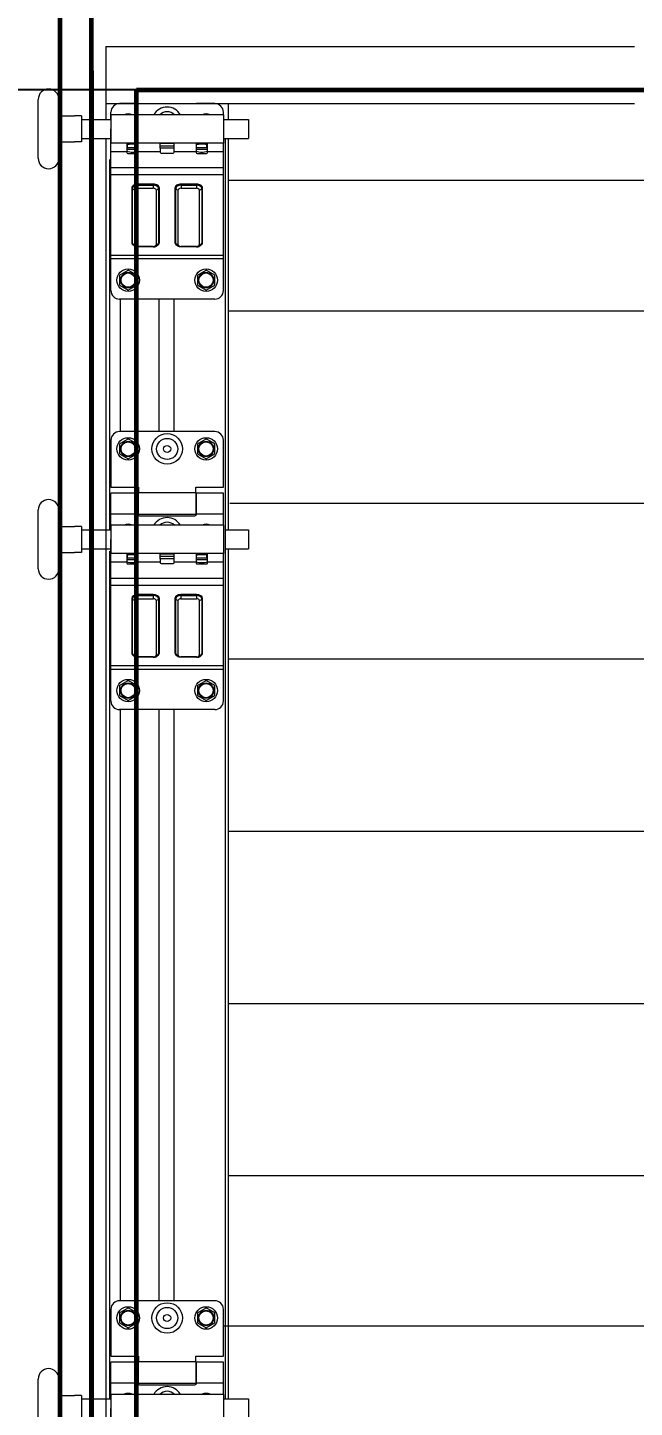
# Model space of a CAD drawing. Header units: millimetres. Extents: x 0 to 840, y 0 to 594.
# Drawn here: x 47.75 to 68.79, y 492.56 to 540.38 of the extents above; entities that cross this region are included whole.
import ezdxf

# ---------------------------------------------------------------- set-up
doc = ezdxf.new("R2010")
doc.units = ezdxf.units.MM
for name, pattern in [('K5LT32771', [0]), ('K5LT_BASIC', [0]), ('K5LT_DASHED', [6, 4, -2]), ('K5LT_THIN', [0]), ('K5LT_THIN_INCLUDED_TO_HATCHING', [0])]:
    doc.linetypes.add(name, pattern=pattern)
doc.layers.add('Системный слой', color=7, linetype='Continuous')
doc.styles.add('KDIMTEXTSTYLE', font='GOST_AU.SHX', dxfattribs={"width": 0.96, "oblique": 15, "height": 5})
doc.dimstyles.new('KDIMSTYLE (0.07)', dxfattribs={"dimtxt": 5, "dimasz": 1, "dimexe": 2, "dimexo": 0, "dimgap": 1, "dimtad": 1, "dimlfac": 15, "dimtxsty": 'KDIMTEXTSTYLE', "dimsah": 1, "dimcen": 0, "dimdle": 1, "dimadec": 0, "dimazin": 0, "dimtfac": 0.667, "dimtmove": 0, "dimatfit": 3, "dimfxl": 1, "dimtvp": 1, "dimtolj": 1, "dimtzin": 0, "dimarcsym": 0})

# ---------------------------------------------------------------- blocks, each defined once
blk = doc.blocks.new('KDIMARROW_01')
at = {"layer": 'Системный слой'}
blk.add_hatch(color=0, dxfattribs=at).paths.add_polyline_path([(0, 0), (-5, 0.658), (-4.5, 0), (-5, -0.658)])
at = {"layer": 'Системный слой', "color": 0, "linetype": 'K5LT_THIN', "lineweight": 18}
for p, q in [((-4.5, 0), (-5, 0.658)), ((-5, 0.658), (0, 0)), ((0, 0), (-5, -0.658)), ((-5, -0.658), (-4.5, 0)), ((0, 0), (-1, 0))]:
    blk.add_line(p, q, dxfattribs=at)
blk = doc.blocks.new('U141')
at = {"layer": 'Системный слой', "color": 7, "linetype": 'K5LT_THIN', "lineweight": 18}
for p, q in [((50.64, 526.077), (50.64, 524.457)), ((54.24, 526.377), (50.94, 526.377)), ((50.94, 525.95), (51.24, 526.124)), ((51.54, 525.95), (51.24, 526.124)), ((53.64, 525.95), (53.94, 526.124)), ((54.24, 525.95), (53.94, 526.124)), ((54.54, 524.457), (54.54, 526.077)), ((50.94, 525.95), (50.94, 525.604)), ((50.94, 525.604), (51.24, 525.431)), ((51.24, 525.431), (51.54, 525.604)), ((51.54, 525.604), (51.54, 525.95)), ((53.64, 525.95), (53.64, 525.604)), ((53.64, 525.604), (53.94, 525.431)), ((53.94, 525.431), (54.24, 525.604)), ((54.24, 525.604), (54.24, 525.95)), ((50.64, 524.457), (51.6, 524.457)), ((50.64, 523.521), (50.64, 524.241)), ((51.57, 524.241), (50.64, 524.241)), ((51.57, 524.241), (51.57, 523.521)), ((51.6, 524.457), (51.6, 524.256)), ((51.6, 523.506), (51.6, 524.256)), ((53.58, 524.256), (51.6, 524.256)), ((53.58, 524.457), (54.54, 524.457)), ((53.58, 524.256), (53.58, 524.457)), ((53.58, 524.256), (53.58, 523.506)), ((54.54, 524.241), (53.61, 524.241)), ((53.61, 523.521), (53.61, 524.241)), ((54.54, 523.521), (54.54, 524.241)), ((51.6, 524.091), (51.57, 524.091)), ((51.6, 523.671), (51.57, 523.671)), ((53.61, 524.091), (53.58, 524.091)), ((53.61, 523.671), (53.58, 523.671)), ((51.57, 523.521), (50.64, 523.521)), ((50.64, 523.131), (50.64, 523.521)), ((53.58, 523.506), (51.6, 523.506)), ((51.63, 523.461), (53.55, 523.461)), ((54.54, 523.521), (53.61, 523.521)), ((54.54, 523.131), (54.54, 523.521)), ((54.54, 523.131), (50.64, 523.131)), ((50.64, 523.131), (50.64, 522.153)), ((54.54, 523.131), (54.54, 522.153)), ((55.41, 522.972), (55.41, 522.312)), ((50.64, 521.853), (50.64, 522.153)), ((51.195, 522.153), (50.64, 522.153)), ((54.54, 522.153), (50.64, 522.153)), ((50.64, 521.288), (50.64, 521.853)), ((51.195, 521.853), (50.64, 521.853)), ((51.195, 522.153), (51.195, 521.853)), ((51.21, 522.003), (51.195, 522.003)), ((51.195, 522.003), (51.585, 522.003)), ((51.195, 521.943), (51.585, 521.943)), ((51.195, 521.853), (51.195, 521.82)), ((51.21, 522.123), (51.21, 522.153)), ((51.21, 522.093), (51.21, 522.123)), ((51.21, 522.123), (51.39, 522.123)), ((51.21, 522.003), (51.21, 522.093)), ((51.225, 521.79), (51.555, 521.79)), ((51.39, 522.123), (51.517, 522.123)), ((51.517, 522.123), (51.57, 522.123)), ((51.57, 522.123), (51.57, 522.153)), ((51.57, 522.123), (51.57, 522.093)), ((51.57, 522.003), (51.57, 522.093)), ((52.35, 522.153), (51.585, 522.153)), ((51.585, 521.853), (51.585, 522.153)), ((52.35, 521.853), (51.585, 521.853)), ((51.585, 521.82), (51.585, 521.853)), ((52.35, 522.132), (52.35, 522.153)), ((52.83, 522.132), (52.35, 522.132)), ((52.35, 522.048), (52.35, 522.132)), ((52.35, 521.973), (52.35, 522.048)), ((52.83, 522.048), (52.35, 522.048)), ((52.83, 521.973), (52.35, 521.973)), ((52.35, 521.973), (52.35, 521.853)), ((52.35, 521.853), (52.35, 521.834)), ((52.38, 521.804), (52.8, 521.804)), ((53.595, 522.153), (52.83, 522.153)), ((52.83, 522.132), (52.83, 522.153)), ((52.83, 522.048), (52.83, 522.132)), ((52.83, 521.973), (52.83, 522.048)), ((52.83, 521.853), (52.83, 521.973)), ((53.595, 521.853), (52.83, 521.853)), ((52.83, 521.834), (52.83, 521.853)), ((53.595, 522.153), (53.595, 521.853)), ((53.595, 522.003), (53.985, 522.003)), ((53.595, 521.943), (53.985, 521.943)), ((53.595, 521.853), (53.595, 521.82)), ((53.61, 522.123), (53.61, 522.153)), ((53.61, 522.093), (53.61, 522.123)), ((53.61, 522.123), (53.79, 522.123)), ((53.61, 522.003), (53.61, 522.093)), ((53.625, 521.79), (53.955, 521.79)), ((53.79, 522.123), (53.917, 522.123)), ((53.917, 522.123), (53.97, 522.123)), ((53.97, 522.123), (53.97, 522.153)), ((53.97, 522.123), (53.97, 522.093)), ((53.97, 522.003), (53.97, 522.093)), ((54.54, 522.153), (53.985, 522.153)), ((53.985, 521.853), (53.985, 522.153)), ((54.54, 521.853), (53.985, 521.853)), ((53.985, 521.82), (53.985, 521.853)), ((54.54, 521.853), (54.54, 522.153)), ((54.54, 521.288), (54.54, 521.853)), ((50.64, 521.045), (50.64, 521.288)), ((54.54, 521.288), (50.64, 521.288)), ((54.54, 521.045), (54.54, 521.288)), ((50.64, 518.259), (50.64, 521.045)), ((54.54, 521.045), (50.64, 521.045)), ((54.54, 518.259), (54.54, 521.045)), ((51.36, 520.604), (51.36, 518.7)), ((51.389, 518.682), (51.389, 520.586)), ((51.476, 518.627), (51.476, 520.531)), ((51.57, 520.728), (51.57, 520.692)), ((52.11, 520.728), (51.57, 520.728)), ((51.57, 520.692), (52.11, 520.692)), ((51.57, 520.692), (51.57, 520.586)), ((51.57, 520.586), (52.11, 520.586)), ((52.11, 520.728), (52.11, 520.692)), ((52.11, 520.692), (52.11, 520.586)), ((52.204, 520.531), (52.204, 518.627)), ((52.291, 520.586), (52.291, 518.682)), ((52.32, 518.7), (52.32, 520.604)), ((52.86, 520.604), (52.86, 518.7)), ((52.889, 518.682), (52.889, 520.586)), ((52.976, 518.627), (52.976, 520.531)), ((53.07, 520.728), (53.07, 520.692)), ((53.61, 520.728), (53.07, 520.728)), ((53.07, 520.692), (53.07, 520.586)), ((53.07, 520.692), (53.61, 520.692)), ((53.07, 520.586), (53.61, 520.586)), ((53.61, 520.728), (53.61, 520.692)), ((53.61, 520.692), (53.61, 520.586)), ((53.704, 520.531), (53.704, 518.627)), ((53.791, 520.586), (53.791, 518.682)), ((53.82, 518.7), (53.82, 520.604)), ((52.11, 518.572), (51.57, 518.572)), ((51.57, 518.555), (51.57, 518.572)), ((52.11, 518.555), (51.57, 518.555)), ((52.11, 518.555), (52.11, 518.572)), ((53.61, 518.572), (53.07, 518.572)), ((53.07, 518.555), (53.07, 518.572)), ((53.61, 518.555), (53.07, 518.555)), ((53.61, 518.555), (53.61, 518.572)), ((50.64, 518.138), (50.64, 518.259)), ((54.54, 518.259), (50.64, 518.259)), ((50.64, 517.041), (50.64, 518.138)), ((54.54, 518.138), (50.64, 518.138)), ((54.54, 518.138), (54.54, 518.259)), ((54.54, 517.041), (54.54, 518.138)), ((50.94, 517.574), (51.24, 517.748)), ((50.94, 517.574), (50.94, 517.228)), ((51.54, 517.574), (51.24, 517.748)), ((51.54, 517.228), (51.54, 517.574)), ((53.64, 517.574), (53.94, 517.748)), ((53.64, 517.574), (53.64, 517.228)), ((54.24, 517.574), (53.94, 517.748)), ((54.24, 517.228), (54.24, 517.574)), ((50.94, 517.228), (51.24, 517.055)), ((51.24, 517.055), (51.54, 517.228)), ((53.64, 517.228), (53.94, 517.055)), ((53.94, 517.055), (54.24, 517.228)), ((54.24, 516.741), (50.94, 516.741))]:
    blk.add_line(p, q, dxfattribs=at)
at = {"layer": 'Системный слой', "color": 7, "linetype": 'K5LT_THIN_INCLUDED_TO_HATCHING', "lineweight": 18}
for p, q in [((48.12, 521.622), (48.12, 523.662)), ((48.84, 521.622), (48.84, 523.662)), ((48.84, 523.092), (49.38, 523.092)), ((49.62, 523.092), (49.38, 523.092)), ((49.62, 523.092), (49.62, 522.192)), ((49.62, 522.972), (50.64, 522.972)), ((50.64, 522.972), (50.64, 523.152)), ((54.54, 522.972), (54.54, 522.312)), ((54.601, 522.972), (55.41, 522.972)), ((49.62, 522.312), (50.64, 522.312)), ((50.64, 522.132), (50.64, 522.642)), ((54.601, 522.312), (55.41, 522.312)), ((48.84, 522.192), (49.38, 522.192)), ((49.62, 522.192), (49.38, 522.192))]:
    blk.add_line(p, q, dxfattribs=at)
at = {"layer": 'Системный слой', "color": 7, "linetype": 'K5LT_THIN', "lineweight": 18}
for centre, radius in [((51.24, 525.777), 0.39), ((51.24, 525.777), 0.39), ((51.24, 525.777), 0.267), ((52.59, 525.777), 0.529), ((52.59, 525.777), 0.366), ((53.94, 525.777), 0.39), ((53.94, 525.777), 0.39), ((53.94, 525.777), 0.267), ((51.24, 525.777), 0.255), ((51.24, 525.777), 0.247), ((52.59, 525.777), 0.122), ((53.94, 525.777), 0.255), ((53.94, 525.777), 0.247), ((51.24, 517.401), 0.39), ((51.24, 517.401), 0.39), ((51.24, 517.401), 0.267), ((51.24, 517.401), 0.255), ((51.24, 517.401), 0.247), ((53.94, 517.401), 0.39), ((53.94, 517.401), 0.39), ((53.94, 517.401), 0.267), ((53.94, 517.401), 0.255), ((53.94, 517.401), 0.247)]:
    blk.add_circle(centre, radius, dxfattribs=at)
for centre, radius, start, end in [((50.94, 526.077), 0.3, 90, 180), ((54.24, 526.077), 0.3, 0, 90), ((51.63, 523.521), 0.06, 180, 270), ((52.59, 522.87), 0.529, 29.5312, 150.4688), ((52.59, 522.87), 0.366, 45.3841, 134.6159), ((53.55, 523.521), 0.06, 270, 0), ((51.24, 522.864), 0.3, 63.1257, 116.8743), ((53.94, 522.864), 0.3, 63.1257, 116.8743), ((51.438, 522.768), 0.934, 254.8979, 267.0351), ((51.225, 521.82), 0.03, 180, 270), ((51.342, 522.768), 0.934, 272.9649, 285.1021), ((51.555, 521.82), 0.03, 270, 0), ((52.38, 521.834), 0.03, 180, 270), ((52.8, 521.834), 0.03, 270, 0), ((53.838, 522.768), 0.934, 254.8979, 267.0351), ((53.625, 521.82), 0.03, 180, 270), ((53.742, 522.768), 0.934, 272.9649, 285.1021), ((53.955, 521.82), 0.03, 270, 0), ((50.94, 517.041), 0.3, 180, 270), ((54.24, 517.041), 0.3, 270, 0)]:
    blk.add_arc(centre, radius, start, end, dxfattribs=at)
at = {"layer": 'Системный слой', "color": 7, "linetype": 'K5LT_THIN_INCLUDED_TO_HATCHING', "lineweight": 18}
for centre, start, end in [((48.48, 523.662), 0, 180), ((48.48, 523.662), 0, 180), ((48.48, 521.622), 180, 0)]:
    blk.add_arc(centre, 0.36, start, end, dxfattribs=at)
at = {"layer": 'Системный слой', "color": 7, "linetype": 'K5LT_THIN', "lineweight": 18}
for centre, major_axis, ratio, start_param, end_param in [((51.57, 520.604), (-0.21, 0), 0.587785, 4.712389, 6.283185), ((51.36, 520.58), (-0.03, 0), 0.809017, 3.394273, 4.712389), ((51.57, 520.586), (-0.181, 0), 0.587785, 4.712389, 6.283185), ((51.476, 520.604), (-0.09, 0), 0.809017, 0.25268, 1.570796), ((51.57, 520.531), (-0.0938, 0), 0.587785, 4.712389, 6.283185), ((52.11, 520.604), (-0.21, 0), 0.587785, 3.141593, 4.712389), ((52.11, 520.586), (-0.181, 0), 0.587785, 3.141593, 4.712389), ((52.11, 520.531), (-0.0938, 0), 0.587785, 3.141593, 4.712389), ((52.204, 520.604), (0.09, 0), 0.809017, 4.712389, 6.030505), ((52.32, 520.58), (-0.03, 0), 0.809017, 4.712389, 6.030505), ((53.07, 520.604), (-0.21, 0), 0.587785, 4.712389, 6.283185), ((52.86, 520.58), (-0.03, 0), 0.809017, 3.394273, 4.712389), ((53.07, 520.586), (-0.181, 0), 0.587785, 4.712389, 6.283185), ((52.976, 520.604), (-0.09, 0), 0.809017, 0.25268, 1.570796), ((53.07, 520.531), (-0.0938, 0), 0.587785, 4.712389, 6.283185), ((53.61, 520.604), (-0.21, 0), 0.587785, 3.141593, 4.712389), ((53.61, 520.586), (-0.181, 0), 0.587785, 3.141593, 4.712389), ((53.61, 520.531), (-0.0938, 0), 0.587785, 3.141593, 4.712389), ((53.704, 520.604), (0.09, 0), 0.809017, 4.712389, 6.030505), ((53.82, 520.58), (-0.03, 0), 0.809017, 4.712389, 6.030505), ((51.36, 518.675), (-0.03, 0), 0.809017, 3.394273, 4.712389), ((51.57, 518.7), (0.21, 0), 0.587785, 3.141593, 3.924772), ((51.476, 518.7), (-0.09, 0), 0.809017, 0.25268, 1.570796), ((51.57, 518.682), (0.181, 0), 0.587785, 3.141593, 3.330303), ((51.57, 518.627), (0.0938, 0), 0.587785, 3.141593, 4.712389), ((52.11, 518.627), (0.0938, 0), 0.587785, 4.712389, 6.283185), ((52.204, 518.7), (0.09, 0), 0.809017, 4.712389, 6.030505), ((52.11, 518.7), (0.21, 0), 0.587785, 5.500006, 6.283185), ((52.11, 518.682), (0.181, 0), 0.587785, 6.094475, 6.283185), ((52.32, 518.675), (-0.03, 0), 0.809017, 4.712389, 6.030505), ((52.86, 518.675), (-0.03, 0), 0.809017, 3.394273, 4.712389), ((53.07, 518.7), (0.21, 0), 0.587785, 3.141593, 3.924772), ((52.976, 518.7), (-0.09, 0), 0.809017, 0.25268, 1.570796), ((53.07, 518.682), (0.181, 0), 0.587785, 3.141593, 3.330303), ((53.07, 518.627), (0.0938, 0), 0.587785, 3.141593, 4.712389), ((53.61, 518.627), (0.0938, 0), 0.587785, 4.712389, 6.283185), ((53.704, 518.7), (0.09, 0), 0.809017, 4.712389, 6.030505), ((53.61, 518.7), (0.21, 0), 0.587785, 5.500006, 6.283185), ((53.61, 518.682), (0.181, 0), 0.587785, 6.094475, 6.283185), ((53.82, 518.675), (-0.03, 0), 0.809017, 4.712389, 6.030505)]:
    blk.add_ellipse(centre, major_axis=major_axis, ratio=ratio, start_param=start_param, end_param=end_param, dxfattribs=at)
for points, knots in [([(51.39, 522.123), (51.382, 522.123), (51.367, 522.123), (51.341, 522.121), (51.314, 522.117), (51.291, 522.113), (51.27, 522.109), (51.245, 522.103), (51.223, 522.097), (51.21, 522.093)], [0, 0, 0, 0, 1.261117, 2.482107, 4.354374, 5.737239, 6.296226, 7.81793, 10, 10, 10, 10]), ([(51.57, 522.093), (51.563, 522.095), (51.548, 522.099), (51.526, 522.105), (51.499, 522.111), (51.468, 522.117), (51.436, 522.121), (51.41, 522.123), (51.396, 522.123), (51.39, 522.123)], [0, 0, 0, 0, 1.210141, 2.472283, 3.749447, 5.857339, 7.610764, 9.060278, 10, 10, 10, 10]), ([(53.79, 522.123), (53.782, 522.123), (53.767, 522.123), (53.741, 522.121), (53.714, 522.117), (53.691, 522.113), (53.67, 522.109), (53.645, 522.103), (53.623, 522.097), (53.61, 522.093)], [0, 0, 0, 0, 1.261117, 2.482107, 4.354374, 5.737239, 6.296226, 7.81793, 10, 10, 10, 10]), ([(53.97, 522.093), (53.963, 522.095), (53.948, 522.099), (53.926, 522.105), (53.899, 522.111), (53.868, 522.117), (53.836, 522.121), (53.81, 522.123), (53.796, 522.123), (53.79, 522.123)], [0, 0, 0, 0, 1.210141, 2.472283, 3.749447, 5.857339, 7.610764, 9.060278, 10, 10, 10, 10]), ([(51.57, 518.555), (51.558, 518.555), (51.534, 518.556), (51.506, 518.563), (51.485, 518.57), (51.47, 518.576), (51.457, 518.584), (51.444, 518.592), (51.432, 518.601), (51.422, 518.612), (51.412, 518.623), (51.404, 518.635), (51.397, 518.648), (51.394, 518.657), (51.392, 518.662)], [0, 0, 0, 0, 2.356239, 4.620563, 5.729458, 6.825848, 7.812313, 8.884298, 9.94084, 10.980187, 12.000604, 13.001955, 13.985887, 15, 15, 15, 15]), ([(52.11, 518.555), (52.122, 518.555), (52.14, 518.556), (52.163, 518.56), (52.18, 518.564), (52.195, 518.57), (52.21, 518.576), (52.224, 518.584), (52.237, 518.592), (52.249, 518.602), (52.259, 518.612), (52.269, 518.624), (52.277, 518.636), (52.283, 518.648), (52.286, 518.657), (52.288, 518.662)], [0, 0, 0, 0, 2.512798, 3.729809, 4.928171, 6.110973, 7.280522, 8.394792, 9.537429, 10.66347, 11.77106, 12.858413, 13.925451, 14.97401, 16, 16, 16, 16]), ([(53.07, 518.555), (53.058, 518.555), (53.034, 518.556), (53.006, 518.563), (52.985, 518.57), (52.97, 518.576), (52.957, 518.584), (52.944, 518.592), (52.932, 518.601), (52.922, 518.612), (52.912, 518.623), (52.904, 518.635), (52.897, 518.648), (52.894, 518.657), (52.892, 518.662)], [0, 0, 0, 0, 2.356239, 4.620563, 5.729458, 6.825848, 7.812313, 8.884298, 9.94084, 10.980187, 12.000604, 13.001955, 13.985887, 15, 15, 15, 15]), ([(53.61, 518.555), (53.622, 518.555), (53.64, 518.556), (53.663, 518.56), (53.68, 518.564), (53.695, 518.57), (53.71, 518.576), (53.724, 518.584), (53.737, 518.592), (53.749, 518.602), (53.759, 518.612), (53.769, 518.624), (53.777, 518.636), (53.783, 518.648), (53.786, 518.657), (53.788, 518.662)], [0, 0, 0, 0, 2.512798, 3.729809, 4.928171, 6.110973, 7.280522, 8.394792, 9.537429, 10.66347, 11.77106, 12.858413, 13.925451, 14.97401, 16, 16, 16, 16])]:
    blk.add_open_spline(points, degree=3, knots=knots, dxfattribs=at)
blk = doc.blocks.new('U142')
at = {"layer": 'Системный слой', "color": 7, "linetype": 'K5LT_THIN', "lineweight": 18}
for p, q in [((50.64, 495.957), (50.64, 494.337)), ((54.24, 496.257), (50.94, 496.257)), ((50.94, 495.83), (51.24, 496.004)), ((51.54, 495.83), (51.24, 496.004)), ((53.64, 495.83), (53.94, 496.004)), ((54.24, 495.83), (53.94, 496.004)), ((54.54, 494.337), (54.54, 495.957)), ((50.94, 495.83), (50.94, 495.484)), ((50.94, 495.484), (51.24, 495.311)), ((51.24, 495.311), (51.54, 495.484)), ((51.54, 495.484), (51.54, 495.83)), ((53.64, 495.83), (53.64, 495.484)), ((53.64, 495.484), (53.94, 495.311)), ((53.94, 495.311), (54.24, 495.484)), ((54.24, 495.484), (54.24, 495.83)), ((50.64, 494.337), (51.6, 494.337)), ((50.64, 493.401), (50.64, 494.121)), ((51.57, 494.121), (50.64, 494.121)), ((51.57, 494.121), (51.57, 493.401)), ((51.6, 494.337), (51.6, 494.136)), ((51.6, 493.386), (51.6, 494.136)), ((53.58, 494.136), (51.6, 494.136)), ((53.58, 494.337), (54.54, 494.337)), ((53.58, 494.136), (53.58, 494.337)), ((53.58, 494.136), (53.58, 493.386)), ((54.54, 494.121), (53.61, 494.121)), ((53.61, 493.401), (53.61, 494.121)), ((54.54, 493.401), (54.54, 494.121)), ((51.6, 493.971), (51.57, 493.971)), ((51.6, 493.551), (51.57, 493.551)), ((53.61, 493.971), (53.58, 493.971)), ((53.61, 493.551), (53.58, 493.551)), ((51.57, 493.401), (50.64, 493.401)), ((50.64, 493.011), (50.64, 493.401)), ((53.58, 493.386), (51.6, 493.386)), ((51.63, 493.341), (53.55, 493.341)), ((54.54, 493.401), (53.61, 493.401)), ((54.54, 493.011), (54.54, 493.401)), ((54.54, 493.011), (50.64, 493.011)), ((50.64, 493.011), (50.64, 492.033)), ((54.54, 493.011), (54.54, 492.033)), ((55.41, 492.852), (55.41, 492.192)), ((50.64, 491.733), (50.64, 492.033)), ((51.195, 492.033), (50.64, 492.033)), ((54.54, 492.033), (50.64, 492.033)), ((50.64, 491.168), (50.64, 491.733)), ((51.195, 491.733), (50.64, 491.733)), ((51.195, 492.033), (51.195, 491.733)), ((51.21, 491.883), (51.195, 491.883)), ((51.195, 491.883), (51.585, 491.883)), ((51.195, 491.823), (51.585, 491.823)), ((51.195, 491.733), (51.195, 491.7)), ((51.21, 492.003), (51.21, 492.033)), ((51.21, 491.973), (51.21, 492.003)), ((51.21, 492.003), (51.39, 492.003)), ((51.21, 491.883), (51.21, 491.973)), ((51.225, 491.67), (51.555, 491.67)), ((51.39, 492.003), (51.517, 492.003)), ((51.517, 492.003), (51.57, 492.003)), ((51.57, 492.003), (51.57, 492.033)), ((51.57, 492.003), (51.57, 491.973)), ((51.57, 491.883), (51.57, 491.973)), ((52.35, 492.033), (51.585, 492.033)), ((51.585, 491.733), (51.585, 492.033)), ((52.35, 491.733), (51.585, 491.733)), ((51.585, 491.7), (51.585, 491.733)), ((52.35, 492.012), (52.35, 492.033)), ((52.83, 492.012), (52.35, 492.012)), ((52.35, 491.928), (52.35, 492.012)), ((52.35, 491.853), (52.35, 491.928)), ((52.83, 491.928), (52.35, 491.928)), ((52.83, 491.853), (52.35, 491.853)), ((52.35, 491.853), (52.35, 491.733)), ((52.35, 491.733), (52.35, 491.714)), ((52.38, 491.684), (52.8, 491.684)), ((53.595, 492.033), (52.83, 492.033)), ((52.83, 492.012), (52.83, 492.033)), ((52.83, 491.928), (52.83, 492.012)), ((52.83, 491.853), (52.83, 491.928)), ((52.83, 491.733), (52.83, 491.853)), ((53.595, 491.733), (52.83, 491.733)), ((52.83, 491.714), (52.83, 491.733)), ((53.595, 492.033), (53.595, 491.733)), ((53.595, 491.883), (53.985, 491.883)), ((53.595, 491.823), (53.985, 491.823)), ((53.595, 491.733), (53.595, 491.7)), ((53.61, 492.003), (53.61, 492.033)), ((53.61, 491.973), (53.61, 492.003)), ((53.61, 492.003), (53.79, 492.003)), ((53.61, 491.883), (53.61, 491.973)), ((53.625, 491.67), (53.955, 491.67)), ((53.79, 492.003), (53.917, 492.003)), ((53.917, 492.003), (53.97, 492.003)), ((53.97, 492.003), (53.97, 492.033)), ((53.97, 492.003), (53.97, 491.973)), ((53.97, 491.883), (53.97, 491.973)), ((54.54, 492.033), (53.985, 492.033)), ((53.985, 491.733), (53.985, 492.033)), ((54.54, 491.733), (53.985, 491.733)), ((53.985, 491.7), (53.985, 491.733)), ((54.54, 491.733), (54.54, 492.033)), ((54.54, 491.168), (54.54, 491.733)), ((50.64, 490.925), (50.64, 491.168)), ((54.54, 491.168), (50.64, 491.168)), ((54.54, 490.925), (54.54, 491.168)), ((50.64, 488.139), (50.64, 490.925)), ((54.54, 490.925), (50.64, 490.925)), ((54.54, 488.139), (54.54, 490.925)), ((51.36, 490.484), (51.36, 488.58)), ((51.389, 488.562), (51.389, 490.466)), ((51.476, 488.507), (51.476, 490.411)), ((51.57, 490.608), (51.57, 490.572)), ((52.11, 490.608), (51.57, 490.608)), ((51.57, 490.572), (52.11, 490.572)), ((51.57, 490.572), (51.57, 490.466)), ((51.57, 490.466), (52.11, 490.466)), ((52.11, 490.608), (52.11, 490.572)), ((52.11, 490.572), (52.11, 490.466)), ((52.204, 490.411), (52.204, 488.507)), ((52.291, 490.466), (52.291, 488.562)), ((52.32, 488.58), (52.32, 490.484)), ((52.86, 490.484), (52.86, 488.58)), ((52.889, 488.562), (52.889, 490.466)), ((52.976, 488.507), (52.976, 490.411)), ((53.07, 490.608), (53.07, 490.572)), ((53.61, 490.608), (53.07, 490.608)), ((53.07, 490.572), (53.07, 490.466)), ((53.07, 490.572), (53.61, 490.572)), ((53.07, 490.466), (53.61, 490.466)), ((53.61, 490.608), (53.61, 490.572)), ((53.61, 490.572), (53.61, 490.466)), ((53.704, 490.411), (53.704, 488.507)), ((53.791, 490.466), (53.791, 488.562)), ((53.82, 488.58), (53.82, 490.484)), ((52.11, 488.452), (51.57, 488.452)), ((51.57, 488.435), (51.57, 488.452)), ((52.11, 488.435), (51.57, 488.435)), ((52.11, 488.435), (52.11, 488.452)), ((53.61, 488.452), (53.07, 488.452)), ((53.07, 488.435), (53.07, 488.452)), ((53.61, 488.435), (53.07, 488.435)), ((53.61, 488.435), (53.61, 488.452)), ((50.64, 488.018), (50.64, 488.139)), ((54.54, 488.139), (50.64, 488.139)), ((50.64, 486.921), (50.64, 488.018)), ((54.54, 488.018), (50.64, 488.018)), ((54.54, 488.018), (54.54, 488.139)), ((54.54, 486.921), (54.54, 488.018)), ((50.94, 487.454), (51.24, 487.628)), ((50.94, 487.454), (50.94, 487.108)), ((51.54, 487.454), (51.24, 487.628)), ((51.54, 487.108), (51.54, 487.454)), ((53.64, 487.454), (53.94, 487.628)), ((53.64, 487.454), (53.64, 487.108)), ((54.24, 487.454), (53.94, 487.628)), ((54.24, 487.108), (54.24, 487.454)), ((50.94, 487.108), (51.24, 486.935)), ((51.24, 486.935), (51.54, 487.108)), ((53.64, 487.108), (53.94, 486.935)), ((53.94, 486.935), (54.24, 487.108)), ((54.24, 486.621), (50.94, 486.621))]:
    blk.add_line(p, q, dxfattribs=at)
at = {"layer": 'Системный слой', "color": 7, "linetype": 'K5LT_THIN_INCLUDED_TO_HATCHING', "lineweight": 18}
for p, q in [((48.12, 491.502), (48.12, 493.542)), ((48.84, 491.502), (48.84, 493.542)), ((48.84, 492.972), (49.38, 492.972)), ((49.62, 492.972), (49.38, 492.972)), ((49.62, 492.972), (49.62, 492.072)), ((49.62, 492.852), (50.64, 492.852)), ((50.64, 492.852), (50.64, 493.032)), ((54.54, 492.852), (54.54, 492.192)), ((54.54, 492.852), (55.41, 492.852)), ((49.62, 492.192), (50.64, 492.192)), ((50.64, 492.012), (50.64, 492.522)), ((54.54, 492.192), (55.41, 492.192)), ((48.84, 492.072), (49.38, 492.072)), ((49.62, 492.072), (49.38, 492.072))]:
    blk.add_line(p, q, dxfattribs=at)
at = {"layer": 'Системный слой', "color": 7, "linetype": 'K5LT_THIN', "lineweight": 18}
for centre, radius in [((51.24, 495.657), 0.39), ((51.24, 495.657), 0.39), ((51.24, 495.657), 0.267), ((51.24, 495.657), 0.255), ((52.59, 495.657), 0.529), ((52.59, 495.657), 0.366), ((53.94, 495.657), 0.39), ((53.94, 495.657), 0.39), ((53.94, 495.657), 0.267), ((53.94, 495.657), 0.255), ((51.24, 495.657), 0.247), ((52.59, 495.657), 0.122), ((53.94, 495.657), 0.247), ((51.24, 487.281), 0.39), ((51.24, 487.281), 0.39), ((51.24, 487.281), 0.267), ((51.24, 487.281), 0.255), ((51.24, 487.281), 0.247), ((53.94, 487.281), 0.39), ((53.94, 487.281), 0.39), ((53.94, 487.281), 0.267), ((53.94, 487.281), 0.255), ((53.94, 487.281), 0.247)]:
    blk.add_circle(centre, radius, dxfattribs=at)
for centre, radius, start, end in [((50.94, 495.957), 0.3, 90, 180), ((54.24, 495.957), 0.3, 0, 90), ((51.24, 492.744), 0.3, 63.1257, 116.8743), ((51.63, 493.401), 0.06, 180, 270), ((52.59, 492.75), 0.529, 29.5312, 150.4688), ((52.59, 492.75), 0.366, 45.3841, 134.6159), ((53.55, 493.401), 0.06, 270, 0), ((53.94, 492.744), 0.3, 63.1257, 116.8743), ((51.438, 492.648), 0.934, 254.8979, 267.0351), ((51.225, 491.7), 0.03, 180, 270), ((51.342, 492.648), 0.934, 272.9649, 285.1021), ((51.555, 491.7), 0.03, 270, 0), ((52.38, 491.714), 0.03, 180, 270), ((52.8, 491.714), 0.03, 270, 0), ((53.838, 492.648), 0.934, 254.8979, 267.0351), ((53.625, 491.7), 0.03, 180, 270), ((53.742, 492.648), 0.934, 272.9649, 285.1021), ((53.955, 491.7), 0.03, 270, 0), ((50.94, 486.921), 0.3, 180, 270), ((54.24, 486.921), 0.3, 270, 0)]:
    blk.add_arc(centre, radius, start, end, dxfattribs=at)
at = {"layer": 'Системный слой', "color": 7, "linetype": 'K5LT_THIN_INCLUDED_TO_HATCHING', "lineweight": 18}
for centre, start, end in [((48.48, 493.542), 0, 180), ((48.48, 493.542), 0, 180), ((48.48, 491.502), 180, 0)]:
    blk.add_arc(centre, 0.36, start, end, dxfattribs=at)
at = {"layer": 'Системный слой', "color": 7, "linetype": 'K5LT_THIN', "lineweight": 18}
for centre, major_axis, ratio, start_param, end_param in [((51.57, 490.484), (-0.21, 0), 0.587785, 4.712389, 6.283185), ((51.36, 490.46), (-0.03, 0), 0.809017, 3.394273, 4.712389), ((51.57, 490.466), (-0.181, 0), 0.587785, 4.712389, 6.283185), ((51.476, 490.484), (-0.09, 0), 0.809017, 0.25268, 1.570796), ((51.57, 490.411), (-0.0938, 0), 0.587785, 4.712389, 6.283185), ((52.11, 490.484), (-0.21, 0), 0.587785, 3.141593, 4.712389), ((52.11, 490.466), (-0.181, 0), 0.587785, 3.141593, 4.712389), ((52.11, 490.411), (-0.0938, 0), 0.587785, 3.141593, 4.712389), ((52.204, 490.484), (0.09, 0), 0.809017, 4.712389, 6.030505), ((52.32, 490.46), (-0.03, 0), 0.809017, 4.712389, 6.030505), ((53.07, 490.484), (-0.21, 0), 0.587785, 4.712389, 6.283185), ((52.86, 490.46), (-0.03, 0), 0.809017, 3.394273, 4.712389), ((53.07, 490.466), (-0.181, 0), 0.587785, 4.712389, 6.283185), ((52.976, 490.484), (-0.09, 0), 0.809017, 0.25268, 1.570796), ((53.07, 490.411), (-0.0938, 0), 0.587785, 4.712389, 6.283185), ((53.61, 490.484), (-0.21, 0), 0.587785, 3.141593, 4.712389), ((53.61, 490.466), (-0.181, 0), 0.587785, 3.141593, 4.712389), ((53.61, 490.411), (-0.0938, 0), 0.587785, 3.141593, 4.712389), ((53.704, 490.484), (0.09, 0), 0.809017, 4.712389, 6.030505), ((53.82, 490.46), (-0.03, 0), 0.809017, 4.712389, 6.030505), ((51.36, 488.555), (-0.03, 0), 0.809017, 3.394273, 4.712389), ((51.57, 488.58), (0.21, 0), 0.587785, 3.141593, 3.924772), ((51.476, 488.58), (-0.09, 0), 0.809017, 0.25268, 1.570796), ((51.57, 488.562), (0.181, 0), 0.587785, 3.141593, 3.330303), ((51.57, 488.507), (0.0938, 0), 0.587785, 3.141593, 4.712389), ((52.11, 488.507), (0.0938, 0), 0.587785, 4.712389, 6.283185), ((52.204, 488.58), (0.09, 0), 0.809017, 4.712389, 6.030505), ((52.11, 488.58), (0.21, 0), 0.587785, 5.500006, 6.283185), ((52.11, 488.562), (0.181, 0), 0.587785, 6.094475, 6.283185), ((52.32, 488.555), (-0.03, 0), 0.809017, 4.712389, 6.030505), ((52.86, 488.555), (-0.03, 0), 0.809017, 3.394273, 4.712389), ((53.07, 488.58), (0.21, 0), 0.587785, 3.141593, 3.924772), ((52.976, 488.58), (-0.09, 0), 0.809017, 0.25268, 1.570796), ((53.07, 488.562), (0.181, 0), 0.587785, 3.141593, 3.330303), ((53.07, 488.507), (0.0938, 0), 0.587785, 3.141593, 4.712389), ((53.61, 488.507), (0.0938, 0), 0.587785, 4.712389, 6.283185), ((53.704, 488.58), (0.09, 0), 0.809017, 4.712389, 6.030505), ((53.61, 488.58), (0.21, 0), 0.587785, 5.500006, 6.283185), ((53.61, 488.562), (0.181, 0), 0.587785, 6.094475, 6.283185), ((53.82, 488.555), (-0.03, 0), 0.809017, 4.712389, 6.030505)]:
    blk.add_ellipse(centre, major_axis=major_axis, ratio=ratio, start_param=start_param, end_param=end_param, dxfattribs=at)
for points, knots in [([(51.39, 492.003), (51.382, 492.003), (51.367, 492.003), (51.341, 492.001), (51.314, 491.997), (51.291, 491.993), (51.27, 491.989), (51.245, 491.983), (51.223, 491.977), (51.21, 491.973)], [0, 0, 0, 0, 1.261117, 2.482107, 4.354374, 5.737239, 6.296226, 7.81793, 10, 10, 10, 10]), ([(51.57, 491.973), (51.563, 491.975), (51.548, 491.979), (51.526, 491.985), (51.499, 491.991), (51.468, 491.997), (51.436, 492.001), (51.41, 492.003), (51.396, 492.003), (51.39, 492.003)], [0, 0, 0, 0, 1.210141, 2.472283, 3.749447, 5.857339, 7.610764, 9.060278, 10, 10, 10, 10]), ([(53.79, 492.003), (53.782, 492.003), (53.767, 492.003), (53.741, 492.001), (53.714, 491.997), (53.691, 491.993), (53.67, 491.989), (53.645, 491.983), (53.623, 491.977), (53.61, 491.973)], [0, 0, 0, 0, 1.261117, 2.482107, 4.354374, 5.737239, 6.296226, 7.81793, 10, 10, 10, 10]), ([(53.97, 491.973), (53.963, 491.975), (53.948, 491.979), (53.926, 491.985), (53.899, 491.991), (53.868, 491.997), (53.836, 492.001), (53.81, 492.003), (53.796, 492.003), (53.79, 492.003)], [0, 0, 0, 0, 1.210141, 2.472283, 3.749447, 5.857339, 7.610764, 9.060278, 10, 10, 10, 10]), ([(51.57, 488.435), (51.558, 488.435), (51.534, 488.436), (51.506, 488.443), (51.485, 488.45), (51.47, 488.456), (51.457, 488.464), (51.444, 488.472), (51.432, 488.481), (51.422, 488.492), (51.412, 488.503), (51.404, 488.515), (51.397, 488.528), (51.394, 488.537), (51.392, 488.542)], [0, 0, 0, 0, 2.356239, 4.620563, 5.729458, 6.825848, 7.812313, 8.884298, 9.94084, 10.980187, 12.000604, 13.001955, 13.985887, 15, 15, 15, 15]), ([(52.11, 488.435), (52.122, 488.435), (52.14, 488.436), (52.163, 488.44), (52.18, 488.444), (52.195, 488.45), (52.21, 488.456), (52.224, 488.464), (52.237, 488.472), (52.249, 488.482), (52.259, 488.492), (52.269, 488.504), (52.277, 488.516), (52.283, 488.528), (52.286, 488.537), (52.288, 488.542)], [0, 0, 0, 0, 2.512798, 3.729809, 4.928171, 6.110973, 7.280522, 8.394792, 9.537429, 10.66347, 11.77106, 12.858413, 13.925451, 14.97401, 16, 16, 16, 16]), ([(53.07, 488.435), (53.058, 488.435), (53.034, 488.436), (53.006, 488.443), (52.985, 488.45), (52.97, 488.456), (52.957, 488.464), (52.944, 488.472), (52.932, 488.481), (52.922, 488.492), (52.912, 488.503), (52.904, 488.515), (52.897, 488.528), (52.894, 488.537), (52.892, 488.542)], [0, 0, 0, 0, 2.356239, 4.620563, 5.729458, 6.825848, 7.812313, 8.884298, 9.94084, 10.980187, 12.000604, 13.001955, 13.985887, 15, 15, 15, 15]), ([(53.61, 488.435), (53.622, 488.435), (53.64, 488.436), (53.663, 488.44), (53.68, 488.444), (53.695, 488.45), (53.71, 488.456), (53.724, 488.464), (53.737, 488.472), (53.749, 488.482), (53.759, 488.492), (53.769, 488.504), (53.777, 488.516), (53.783, 488.528), (53.786, 488.537), (53.788, 488.542)], [0, 0, 0, 0, 2.512798, 3.729809, 4.928171, 6.110973, 7.280522, 8.394792, 9.537429, 10.66347, 11.77106, 12.858413, 13.925451, 14.97401, 16, 16, 16, 16])]:
    blk.add_open_spline(points, degree=3, knots=knots, dxfattribs=at)

msp = doc.modelspace()

# ---------------------------------------------------------------- linework, layer by layer
at = {"layer": 'Системный слой', "color": 5, "linetype": 'K5LT_BASIC', "lineweight": 60, "true_color": 0x0000ff}
for p, q in [((48.88425, 388.22745), (48.88425, 544.82745)), ((49.96425, 388.22745), (49.96425, 544.82745)), ((49.96425, 538.88124), (49.96425, 460.05624)), ((51.52425, 388.22744), (51.52425, 538.22744)), ((51.52425, 538.22744), (201.52425, 538.22744))]:
    msp.add_line(p, q, dxfattribs=at)
at = {"layer": 'Системный слой', "color": 7, "linetype": 'K5LT_THIN_INCLUDED_TO_HATCHING', "lineweight": 18}
for p, q in [((50.46015, 539.7275), (68.78731, 539.72744)), ((50.46015, 539.7275), (50.46015, 537.19844)), ((48.12015, 535.84844), (48.12015, 537.88844)), ((48.84015, 535.84844), (48.84015, 537.88844)), ((50.46015, 537.74744), (68.78731, 537.74744)), ((54.72187, 537.19844), (54.72187, 537.74744)), ((48.84015, 537.31844), (49.38015, 537.31844)), ((49.62015, 537.31844), (49.38015, 537.31844)), ((49.62015, 537.31844), (49.62015, 536.41844)), ((49.62015, 537.19844), (50.64015, 537.19844)), ((50.64015, 537.19844), (50.64015, 537.3787)), ((54.54015, 537.19844), (54.54015, 536.53844)), ((54.54015, 537.19844), (55.41015, 537.19844)), ((50.64015, 536.35819), (50.64015, 536.86816)), ((48.84015, 536.41844), (49.38015, 536.41844)), ((49.62015, 536.41844), (49.38015, 536.41844)), ((49.62015, 536.53844), (50.64015, 536.53844)), ((50.46015, 536.53844), (50.46015, 493.73124)), ((54.54015, 536.53844), (55.41015, 536.53844)), ((54.72187, 522.97224), (54.72187, 536.53844)), ((199.24554, 535.07864), (54.70554, 535.07864)), ((199.24554, 530.54864), (54.70554, 530.54864)), ((50.46015, 528.23124), (50.46015, 516.19676)), ((199.30671, 523.88124), (54.76671, 523.88124)), ((50.46015, 523.55124), (50.46015, 522.97224)), ((54.72187, 494.72124), (54.72187, 522.31224)), ((199.24554, 518.48864), (54.70554, 518.48864)), ((199.24554, 512.51864), (54.70554, 512.51864)), ((199.24554, 506.54864), (54.70554, 506.54864)), ((199.24554, 500.57864), (54.70554, 500.57864)), ((199.24554, 500.57864), (54.70554, 500.57864)), ((54.54015, 495.38124), (199.25843, 495.38124)), ((54.72187, 492.85224), (54.72187, 494.72124)), ((50.46015, 493.73124), (50.46015, 481.69676))]:
    msp.add_line(p, q, dxfattribs=at)
at = {"layer": 'Системный слой', "color": 7, "linetype": 'K5LT_DASHED', "lineweight": 18}
msp.add_line((51.52425, 538.22744), (201.52425, 538.22744), dxfattribs=at)
at = {"layer": 'Системный слой', "color": 7, "linetype": 'K5LT_THIN', "lineweight": 18}
for p, q in [((51.57015, 537.74744), (50.94015, 537.74744)), ((51.57015, 537.74744), (53.61015, 537.74744)), ((54.24015, 537.74744), (53.61015, 537.74744)), ((50.64015, 537.35744), (50.64015, 537.44744)), ((54.54015, 537.35744), (50.64015, 537.35744)), ((50.64015, 537.35744), (50.64015, 536.37944)), ((54.54015, 537.35744), (54.54015, 537.44744)), ((54.54015, 537.35744), (54.54015, 536.37944)), ((55.41015, 537.19844), (55.41015, 536.53844)), ((50.64015, 536.07944), (50.64015, 536.37944)), ((51.19515, 536.37944), (50.64015, 536.37944)), ((54.54015, 536.37944), (50.64015, 536.37944)), ((50.64015, 535.51387), (50.64015, 536.07944)), ((51.19515, 536.07944), (50.64015, 536.07944)), ((51.19515, 536.37944), (51.19515, 536.07944)), ((51.21015, 536.22944), (51.19515, 536.22944)), ((51.19515, 536.22944), (51.58515, 536.22944)), ((51.19515, 536.16944), (51.58515, 536.16944)), ((51.19515, 536.07944), (51.19515, 536.04661)), ((51.21015, 536.34944), (51.21015, 536.37944)), ((51.21015, 536.31944), (51.21015, 536.34944)), ((51.21015, 536.34944), (51.39015, 536.34944)), ((51.21015, 536.22944), (51.21015, 536.31944)), ((51.39015, 536.34944), (51.51743, 536.34944)), ((51.51743, 536.34944), (51.57015, 536.34944)), ((51.57015, 536.34944), (51.57015, 536.37944)), ((51.57015, 536.34944), (51.57015, 536.31944)), ((51.57015, 536.22944), (51.57015, 536.31944)), ((52.35015, 536.37944), (51.58515, 536.37944)), ((51.58515, 536.07944), (51.58515, 536.37944)), ((52.35015, 536.07944), (51.58515, 536.07944)), ((51.58515, 536.04661), (51.58515, 536.07944)), ((52.35015, 536.35818), (52.35015, 536.37944)), ((52.83015, 536.35818), (52.35015, 536.35818)), ((52.35015, 536.27388), (52.35015, 536.35818)), ((52.35015, 536.19944), (52.35015, 536.27388)), ((52.83015, 536.27388), (52.35015, 536.27388)), ((52.83015, 536.19944), (52.35015, 536.19944)), ((52.35015, 536.19944), (52.35015, 536.07944)), ((52.35015, 536.07944), (52.35015, 536.05981)), ((53.59515, 536.37944), (52.83015, 536.37944)), ((52.83015, 536.35818), (52.83015, 536.37944)), ((52.83015, 536.27388), (52.83015, 536.35818)), ((52.83015, 536.19944), (52.83015, 536.27388)), ((52.83015, 536.07944), (52.83015, 536.19944)), ((53.59515, 536.07944), (52.83015, 536.07944)), ((52.83015, 536.05981), (52.83015, 536.07944)), ((53.59515, 536.37944), (53.59515, 536.07944)), ((53.59515, 536.22944), (53.98515, 536.22944)), ((53.59515, 536.16944), (53.98515, 536.16944)), ((53.59515, 536.07944), (53.59515, 536.04661)), ((53.61015, 536.34944), (53.61015, 536.37944)), ((53.61015, 536.31944), (53.61015, 536.34944)), ((53.61015, 536.34944), (53.79015, 536.34944)), ((53.61015, 536.22944), (53.61015, 536.31944)), ((53.79015, 536.34944), (53.91743, 536.34944)), ((53.91743, 536.34944), (53.97015, 536.34944)), ((53.97015, 536.34944), (53.97015, 536.37944)), ((53.97015, 536.34944), (53.97015, 536.31944)), ((53.97015, 536.22944), (53.97015, 536.31944)), ((54.54015, 536.37944), (53.98515, 536.37944)), ((53.98515, 536.07944), (53.98515, 536.37944)), ((54.54015, 536.07944), (53.98515, 536.07944)), ((53.98515, 536.04661), (53.98515, 536.07944)), ((54.54015, 536.07944), (54.54015, 536.37944)), ((54.54015, 535.51387), (54.54015, 536.07944)), ((54.6007, 536.53844), (54.6007, 492.85224)), ((50.59331, 535.80722), (50.59331, 522.97224)), ((51.22515, 536.01661), (51.55515, 536.01661)), ((52.38015, 536.02981), (52.80015, 536.02981)), ((53.62515, 536.01661), (53.95515, 536.01661)), ((50.64015, 535.27117), (50.64015, 535.51387)), ((54.54015, 535.51387), (50.64015, 535.51387)), ((50.64015, 532.48524), (50.64015, 535.27117)), ((54.54015, 535.27117), (50.64015, 535.27117)), ((54.54015, 535.27117), (54.54015, 535.51387)), ((54.54015, 532.48524), (54.54015, 535.27117)), ((51.36015, 534.83033), (51.36015, 532.9259)), ((51.3892, 532.9077), (51.3892, 534.81213)), ((51.47634, 532.85309), (51.47634, 534.75752)), ((51.57015, 534.95376), (51.57015, 534.91849)), ((52.11015, 534.95376), (51.57015, 534.95376)), ((51.57015, 534.91849), (52.11015, 534.91849)), ((51.57015, 534.91849), (51.57015, 534.81266)), ((51.57015, 534.81266), (52.11015, 534.81266)), ((52.11015, 534.95376), (52.11015, 534.91849)), ((52.11015, 534.91849), (52.11015, 534.81266)), ((52.20396, 534.75752), (52.20396, 532.85309)), ((52.2911, 534.81213), (52.2911, 532.9077)), ((52.32015, 532.9259), (52.32015, 534.83033)), ((52.86015, 534.83033), (52.86015, 532.9259)), ((52.8892, 532.9077), (52.8892, 534.81213)), ((52.97634, 532.85309), (52.97634, 534.75752)), ((53.07015, 534.95376), (53.07015, 534.91849)), ((53.61015, 534.95376), (53.07015, 534.95376)), ((53.07015, 534.91849), (53.07015, 534.81266)), ((53.07015, 534.91849), (53.61015, 534.91849)), ((53.07015, 534.81266), (53.61015, 534.81266)), ((53.61015, 534.95376), (53.61015, 534.91849)), ((53.61015, 534.91849), (53.61015, 534.81266)), ((53.70396, 534.75752), (53.70396, 532.85309)), ((53.7911, 534.81213), (53.7911, 532.9077)), ((53.82015, 532.9259), (53.82015, 534.83033)), ((52.11015, 532.79795), (51.57015, 532.79795)), ((51.57015, 532.78076), (51.57015, 532.79795)), ((52.11015, 532.78076), (51.57015, 532.78076)), ((52.11015, 532.78076), (52.11015, 532.79795)), ((53.61015, 532.79795), (53.07015, 532.79795)), ((53.07015, 532.78076), (53.07015, 532.79795)), ((53.61015, 532.78076), (53.07015, 532.78076)), ((53.61015, 532.78076), (53.61015, 532.79795)), ((50.64015, 532.36388), (50.64015, 532.48524)), ((54.54015, 532.48524), (50.64015, 532.48524)), ((50.64015, 531.26744), (50.64015, 532.36388)), ((54.54015, 532.36388), (50.64015, 532.36388)), ((54.54015, 532.36388), (54.54015, 532.48524)), ((54.54015, 531.26744), (54.54015, 532.36388)), ((50.94015, 531.80065), (51.24015, 531.97385)), ((50.94015, 531.80065), (50.94015, 531.45424)), ((51.54015, 531.80065), (51.24015, 531.97385)), ((51.54015, 531.45424), (51.54015, 531.80065)), ((53.64015, 531.80065), (53.94015, 531.97385)), ((53.64015, 531.80065), (53.64015, 531.45424)), ((54.24015, 531.80065), (53.94015, 531.97385)), ((54.24015, 531.45424), (54.24015, 531.80065)), ((50.94015, 531.45424), (51.24015, 531.28103)), ((51.24015, 531.28103), (51.54015, 531.45424)), ((53.64015, 531.45424), (53.94015, 531.28103)), ((53.94015, 531.28103), (54.24015, 531.45424)), ((54.24015, 530.96744), (50.94015, 530.96744)), ((50.59331, 522.23124), (50.59331, 492.85224)), ((50.95622, 516.74124), (50.95622, 496.25724)), ((51.4662, 516.74124), (51.4662, 496.25724)), ((52.30647, 516.74124), (52.30647, 496.25724)), ((52.81645, 516.74124), (52.81645, 496.25724))]:
    msp.add_line(p, q, dxfattribs=at)
at = {"layer": 'Системный слой', "color": 7, "linetype": 'K5LT32771', "lineweight": 18}
for p, q in [((50.95622, 530.96744), (50.95622, 526.37724)), ((51.4662, 530.96744), (51.4662, 526.37724)), ((52.30647, 530.96744), (52.30647, 526.37724)), ((52.81645, 530.96744), (52.81645, 526.37724))]:
    msp.add_line(p, q, dxfattribs=at)
at = {"layer": 'Системный слой', "color": 7, "linetype": 'K5LT_THIN', "lineweight": 18}
for centre, radius in [((51.24015, 531.62744), 0.39), ((51.24015, 531.62744), 0.39), ((51.24015, 531.62744), 0.267), ((51.24015, 531.62744), 0.255), ((51.24015, 531.62744), 0.24696), ((53.94015, 531.62744), 0.39), ((53.94015, 531.62744), 0.39), ((53.94015, 531.62744), 0.267), ((53.94015, 531.62744), 0.255), ((53.94015, 531.62744), 0.24696)]:
    msp.add_circle(centre, radius, dxfattribs=at)
at = {"layer": 'Системный слой', "color": 7, "linetype": 'K5LT_THIN_INCLUDED_TO_HATCHING', "lineweight": 18}
for centre, start, end in [((48.48015, 537.88844), 0, 180), ((48.48015, 537.88844), 0, 180), ((48.48015, 535.84844), 180, 0)]:
    msp.add_arc(centre, 0.36, start, end, dxfattribs=at)
at = {"layer": 'Системный слой', "color": 7, "linetype": 'K5LT_THIN', "lineweight": 18}
for centre, radius, start, end in [((50.94015, 537.44744), 0.3, 90, 180), ((52.59015, 537.09658), 0.52924, 29.531195, 150.468805), ((54.24015, 537.44744), 0.3, 0, 90), ((51.24015, 537.08984), 0.3, 63.125652, 116.874348), ((52.59015, 537.09658), 0.36647, 45.384099, 134.615901), ((53.94015, 537.08984), 0.3, 63.125652, 116.874348), ((51.43845, 536.99403), 0.93384, 254.897946, 267.035104), ((51.34185, 536.99403), 0.93384, 272.964896, 285.102054), ((53.83845, 536.99403), 0.93384, 254.897946, 267.035104), ((53.74185, 536.99403), 0.93384, 272.964896, 285.102054), ((51.22515, 536.04661), 0.03, 180, 270), ((51.55515, 536.04661), 0.03, 270, 0), ((52.38015, 536.05981), 0.03, 180, 270), ((52.80015, 536.05981), 0.03, 270, 0), ((53.62515, 536.04661), 0.03, 180, 270), ((53.95515, 536.04661), 0.03, 270, 0), ((50.94015, 531.26744), 0.3, 180, 270), ((54.24015, 531.26744), 0.3, 270, 0)]:
    msp.add_arc(centre, radius, start, end, dxfattribs=at)
for centre, major_axis, ratio, start_param, end_param in [((51.57015, 534.83033), (-0.21, 0), 0.58778525, 4.71238898, 6.28318531), ((51.36015, 534.80606), (-0.03, 0), 0.80901699, 3.39427291, 4.71238898), ((51.57015, 534.81213), (-0.18095, 0), 0.58778525, 4.71238898, 6.28318531), ((51.47634, 534.83033), (-0.09, 0), 0.80901699, 0.25268026, 1.57079633), ((51.57015, 534.75752), (-0.09381, 0), 0.58778525, 4.71238898, 6.28318531), ((52.11015, 534.83033), (-0.21, 0), 0.58778525, 3.14159265, 4.71238898), ((52.11015, 534.81213), (-0.18095, 0), 0.58778525, 3.14159265, 4.71238898), ((52.11015, 534.75752), (-0.09381, 0), 0.58778525, 3.14159265, 4.71238898), ((52.20396, 534.83033), (0.09, 0), 0.80901699, 4.71238898, 6.03050505), ((52.32015, 534.80606), (-0.03, 0), 0.80901699, 4.71238898, 6.03050505), ((53.07015, 534.83033), (-0.21, 0), 0.58778525, 4.71238898, 6.28318531), ((52.86015, 534.80606), (-0.03, 0), 0.80901699, 3.39427291, 4.71238898), ((53.07015, 534.81213), (-0.18095, 0), 0.58778525, 4.71238898, 6.28318531), ((52.97634, 534.83033), (-0.09, 0), 0.80901699, 0.25268026, 1.57079633), ((53.07015, 534.75752), (-0.09381, 0), 0.58778525, 4.71238898, 6.28318531), ((53.61015, 534.83033), (-0.21, 0), 0.58778525, 3.14159265, 4.71238898), ((53.61015, 534.81213), (-0.18095, 0), 0.58778525, 3.14159265, 4.71238898), ((53.61015, 534.75752), (-0.09381, 0), 0.58778525, 3.14159265, 4.71238898), ((53.70396, 534.83033), (0.09, 0), 0.80901699, 4.71238898, 6.03050505), ((53.82015, 534.80606), (-0.03, 0), 0.80901699, 4.71238898, 6.03050505), ((51.36015, 532.90163), (-0.03, 0), 0.80901699, 3.39427291, 4.71238898), ((51.57015, 532.9259), (0.21, 0), 0.58778525, 3.14159265, 3.9247715), ((51.47634, 532.9259), (-0.09, 0), 0.80901699, 0.25268026, 1.57079633), ((51.57015, 532.9077), (0.18095, 0), 0.58778525, 3.14159265, 3.33030318), ((51.57015, 532.85309), (0.09381, 0), 0.58778525, 3.14159265, 4.71238898), ((52.11015, 532.85309), (0.09381, 0), 0.58778525, 4.71238898, 6.28318531), ((52.20396, 532.9259), (0.09, 0), 0.80901699, 4.71238898, 6.03050505), ((52.11015, 532.9259), (0.21, 0), 0.58778525, 5.50000646, 6.28318531), ((52.11015, 532.9077), (0.18095, 0), 0.58778525, 6.09447478, 6.28318531), ((52.32015, 532.90163), (-0.03, 0), 0.80901699, 4.71238898, 6.03050505), ((52.86015, 532.90163), (-0.03, 0), 0.80901699, 3.39427291, 4.71238898), ((53.07015, 532.9259), (0.21, 0), 0.58778525, 3.14159265, 3.9247715), ((52.97634, 532.9259), (-0.09, 0), 0.80901699, 0.25268026, 1.57079633), ((53.07015, 532.9077), (0.18095, 0), 0.58778525, 3.14159265, 3.33030318), ((53.07015, 532.85309), (0.09381, 0), 0.58778525, 3.14159265, 4.71238898), ((53.61015, 532.85309), (0.09381, 0), 0.58778525, 4.71238898, 6.28318531), ((53.70396, 532.9259), (0.09, 0), 0.80901699, 4.71238898, 6.03050505), ((53.61015, 532.9259), (0.21, 0), 0.58778525, 5.50000646, 6.28318531), ((53.61015, 532.9077), (0.18095, 0), 0.58778525, 6.09447478, 6.28318531), ((53.82015, 532.90163), (-0.03, 0), 0.80901699, 4.71238898, 6.03050505)]:
    msp.add_ellipse(centre, major_axis=major_axis, ratio=ratio, start_param=start_param, end_param=end_param, dxfattribs=at)
for points, knots in [([(51.39015, 536.34944), (51.38243, 536.34944), (51.36727, 536.34905), (51.34079, 536.34704), (51.31371, 536.34343), (51.29081, 536.33922), (51.27012, 536.3349), (51.24479, 536.32897), (51.22296, 536.32309), (51.21015, 536.31944)], [0, 0, 0, 0, 1.26111715, 2.48210691, 4.35437357, 5.73723928, 6.29622599, 7.81793037, 10, 10, 10, 10]), ([(51.57015, 536.31944), (51.56304, 536.32146), (51.5485, 536.32548), (51.52633, 536.33115), (51.49869, 536.33751), (51.46787, 536.34334), (51.4357, 536.34745), (51.41047, 536.34916), (51.39589, 536.34944), (51.39015, 536.34944)], [0, 0, 0, 0, 1.21014079, 2.47228251, 3.74944688, 5.85733911, 7.61076357, 9.06027834, 10, 10, 10, 10]), ([(53.79015, 536.34944), (53.78243, 536.34944), (53.76727, 536.34905), (53.74079, 536.34704), (53.71371, 536.34343), (53.69081, 536.33922), (53.67012, 536.3349), (53.64479, 536.32897), (53.62296, 536.32309), (53.61015, 536.31944)], [0, 0, 0, 0, 1.26111715, 2.48210691, 4.35437357, 5.73723928, 6.29622599, 7.81793037, 10, 10, 10, 10]), ([(53.97015, 536.31944), (53.96304, 536.32146), (53.9485, 536.32548), (53.92633, 536.33115), (53.89869, 536.33751), (53.86787, 536.34334), (53.8357, 536.34745), (53.81047, 536.34916), (53.79589, 536.34944), (53.79015, 536.34944)], [0, 0, 0, 0, 1.21014079, 2.47228251, 3.74944688, 5.85733911, 7.61076357, 9.06027834, 10, 10, 10, 10]), ([(51.57015, 532.78076), (51.55803, 532.78076), (51.53428, 532.7825), (51.50589, 532.78883), (51.48486, 532.79615), (51.47048, 532.8025), (51.45694, 532.80983), (51.44432, 532.81811), (51.43239, 532.82764), (51.42166, 532.83809), (51.41222, 532.84936), (51.40415, 532.86134), (51.39743, 532.87412), (51.39392, 532.8831), (51.39241, 532.88775)], [0, 0, 0, 0, 2.35623944, 4.62056275, 5.72945753, 6.82584782, 7.81231336, 8.88429776, 9.94083974, 10.98018661, 12.00060431, 13.00195461, 13.98588669, 15, 15, 15, 15]), ([(52.11015, 532.78076), (52.12226, 532.78076), (52.14024, 532.78207), (52.16334, 532.78636), (52.17977, 532.7907), (52.19543, 532.79615), (52.21008, 532.80262), (52.22385, 532.81011), (52.23665, 532.8186), (52.24851, 532.82818), (52.25918, 532.83867), (52.26855, 532.84998), (52.27654, 532.862), (52.28307, 532.87459), (52.28646, 532.88334), (52.28789, 532.88775)], [0, 0, 0, 0, 2.51279782, 3.72980865, 4.9281714, 6.11097301, 7.28052204, 8.39479224, 9.53742927, 10.66347028, 11.77106036, 12.8584127, 13.92545102, 14.97400951, 16, 16, 16, 16]), ([(53.07015, 532.78076), (53.05803, 532.78076), (53.03428, 532.7825), (53.00589, 532.78883), (52.98486, 532.79615), (52.97048, 532.8025), (52.95694, 532.80983), (52.94432, 532.81811), (52.93239, 532.82764), (52.92166, 532.83809), (52.91222, 532.84936), (52.90415, 532.86134), (52.89743, 532.87412), (52.89392, 532.8831), (52.89241, 532.88775)], [0, 0, 0, 0, 2.35623944, 4.62056275, 5.72945753, 6.82584782, 7.81231336, 8.88429776, 9.94083974, 10.98018661, 12.00060431, 13.00195461, 13.98588669, 15, 15, 15, 15]), ([(53.61015, 532.78076), (53.62226, 532.78076), (53.64024, 532.78207), (53.66334, 532.78636), (53.67977, 532.7907), (53.69543, 532.79615), (53.71008, 532.80262), (53.72385, 532.81011), (53.73665, 532.8186), (53.74851, 532.82818), (53.75918, 532.83867), (53.76855, 532.84998), (53.77654, 532.862), (53.78307, 532.87459), (53.78646, 532.88334), (53.78789, 532.88775)], [0, 0, 0, 0, 2.51279782, 3.72980865, 4.9281714, 6.11097301, 7.28052204, 8.39479224, 9.53742927, 10.66347028, 11.77106036, 12.8584127, 13.92545102, 14.97400951, 16, 16, 16, 16])]:
    msp.add_open_spline(points, degree=3, knots=knots, dxfattribs=at)

# ---------------------------------------------------------------- block references
at = {"layer": 'Системный слой'}
for name in ['U141', 'U142']:
    msp.add_blockref(name, (0, 0), dxfattribs=at)

# ---------------------------------------------------------------- dimensions: what is measured, and where the dimension line sits
at = {"layer": 'Системный слой', "color": 7}
msp.add_linear_dim(base=(29.5889, 538.22745), p1=(51.52425, 388.22745), p2=(51.52425, 538.22745), angle=90, location=(29.5889, 463.22745), text='\\H5.0;\\W0.965;\\Q15;\\H5.0;\\W0.965;\\Q15;\\Q15;H', dimstyle='KDIMSTYLE (0.07)', override={"dimexo": 0, "dimblk1": 'KDIMARROW_01', "dimblk2": 'KDIMARROW_01', "dimse1": 0, "dimse2": 0, "dimclrt": 7, "dimtolj": 1}, dxfattribs=at).render()

doc.saveas('drawing.dxf')
